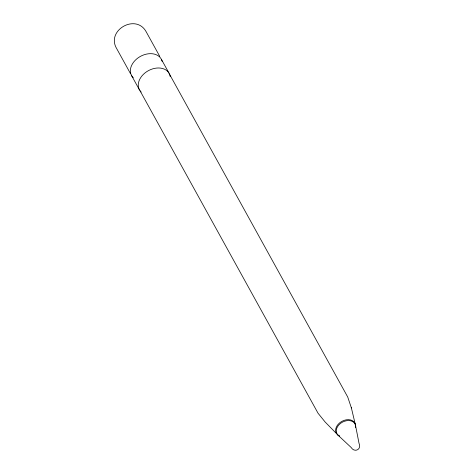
<?xml version="1.0" encoding="UTF-8"?>
<svg xmlns="http://www.w3.org/2000/svg" width="474" height="474" viewBox="0 0 474 474"><rect width="100%" height="100%" fill="white"/><g stroke="black" fill="none" stroke-linecap="round" stroke-linejoin="round"><path stroke-width="0.71" d="M337.998 435.15L351.116 447.45C354.599 453.156 361.946 449.358 359.002 443.22L355.447 424.977M336.706 433.793L325.152 422.026L318.054 413.245L140.02 90.753M161.444 59.44L169.129 73.346M169.656 74.454L347.715 397.005L351.394 407.96M159.803 56.459L146.039 31.533C135.647 13.189 105.761 30.543 116.705 48.644L130.463 73.571M131.322 75.123L139.445 89.853M351.329 407.687L355.121 423.673M133.259 77.742A16.987 12.425 -28.9 0 1 140.168 56.525A16.987 12.425 -28.9 0 1 162.149 61.395M141.163 92.057A16.987 12.425 -28.9 0 1 148.599 70.549A16.987 12.425 -28.9 0 1 170.219 76.604M339.372 436.133A10.298 7.531 -28.9 0 1 342.512 422.109A10.298 7.531 -28.9 0 1 355.63 427.483M339.366 435.873A10.552 7.714 -28.9 0 1 341.713 421.427A10.552 7.714 -28.9 0 1 355.482 426.748"/></g></svg>
